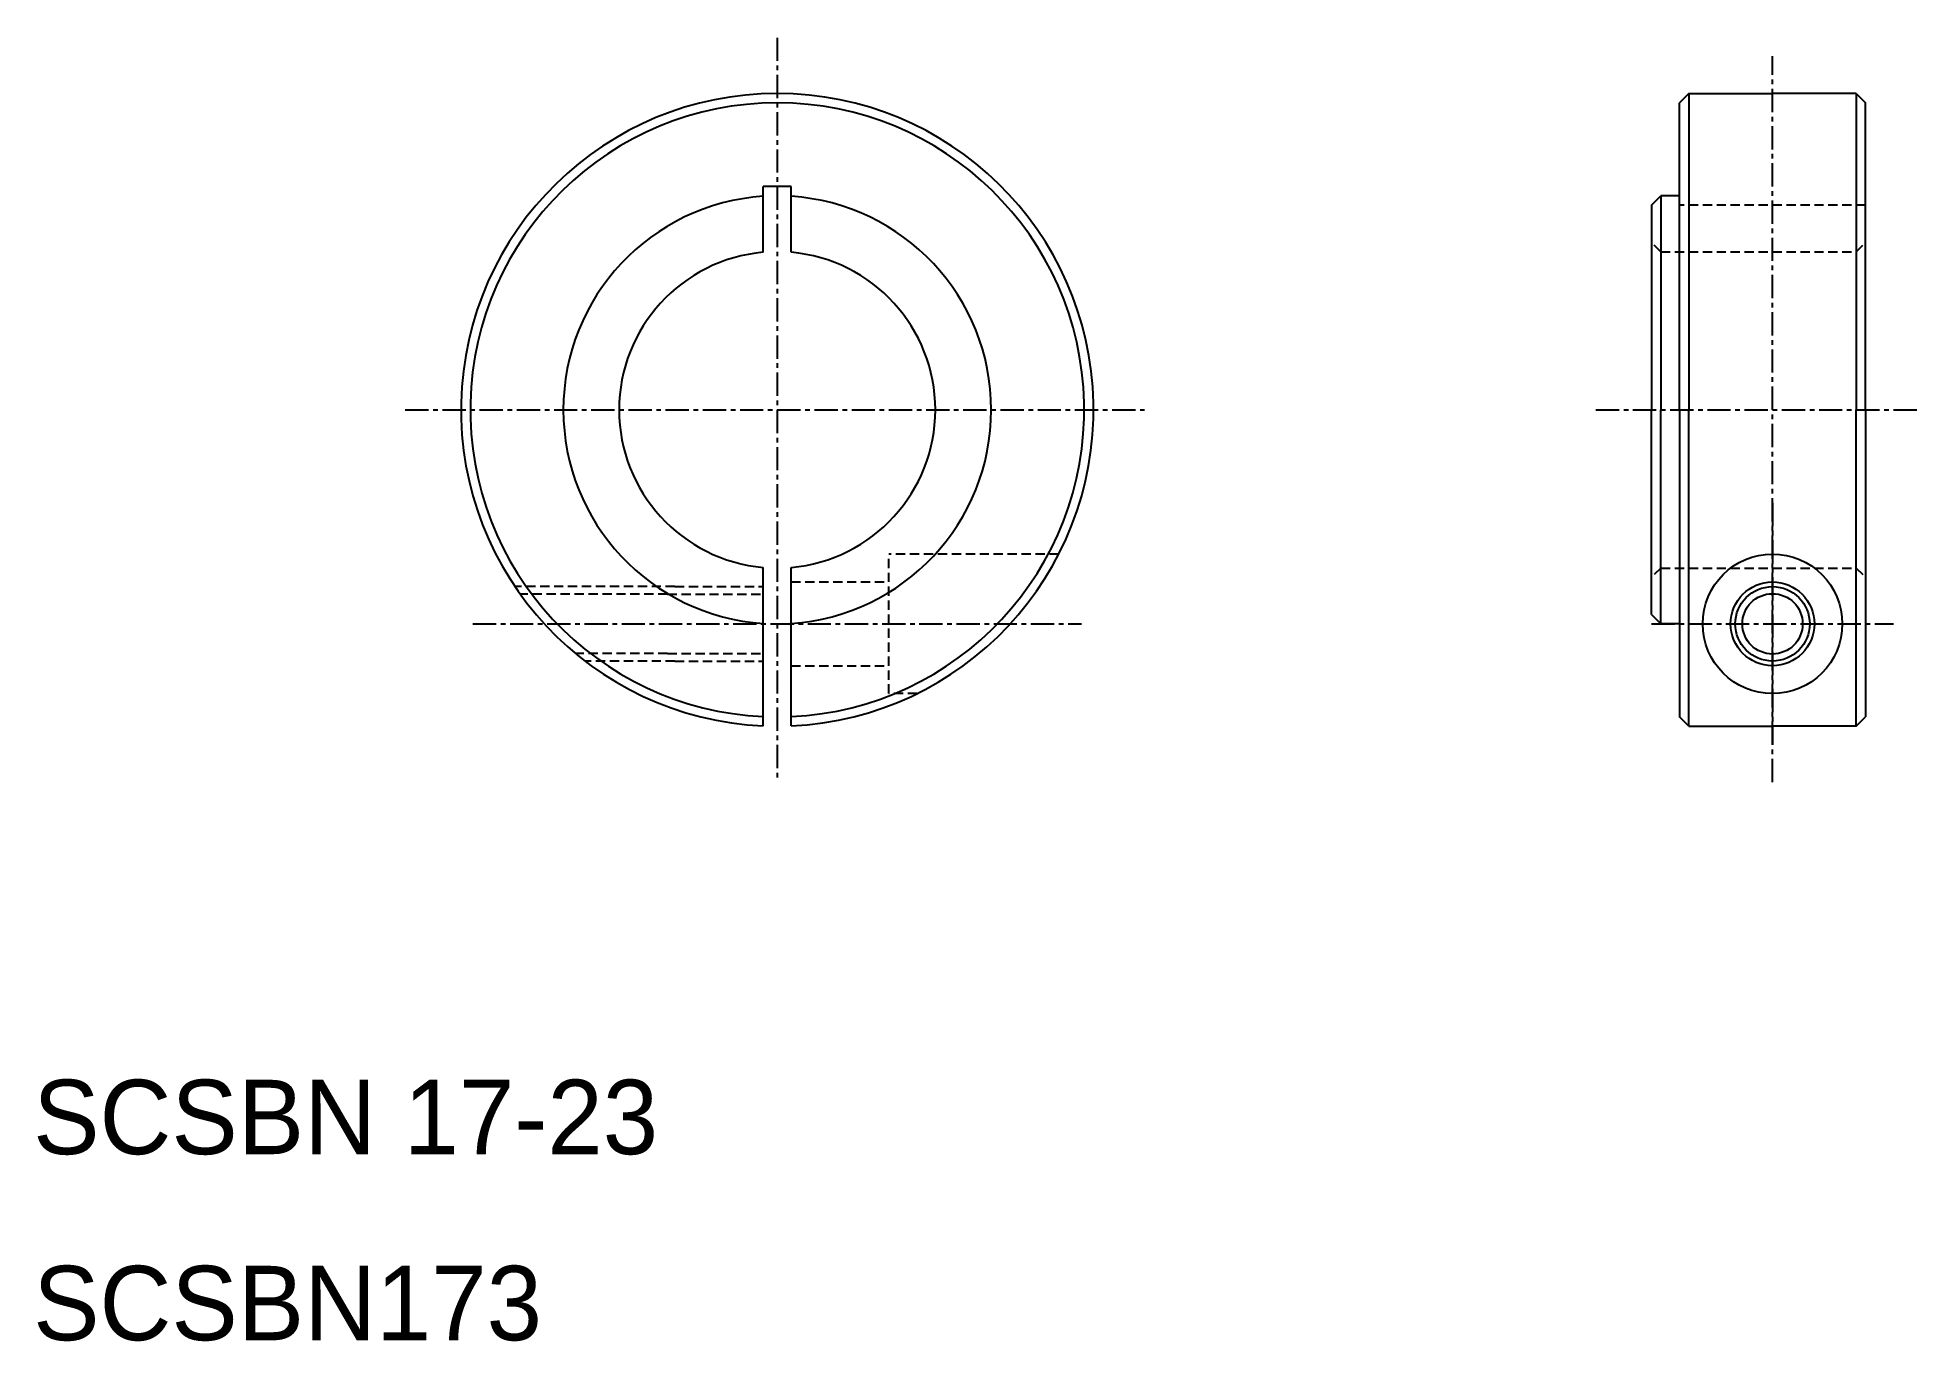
# Model space of a CAD drawing. Extents: x 10 to 111, y 10 to 80.
import ezdxf

# ---------------------------------------------------------------- set-up
doc = ezdxf.new("R2010")
doc.units = 0
doc.linetypes.add('CENTER', pattern=[2, 1.25, -0.25, 0.25, -0.25])
doc.linetypes.add('DASHED', pattern=[0.75, 0.5, -0.25])
doc.layers.get('0').update_dxf_attribs({"linetype": 'CONTINUOUS'})
doc.layers.add('CENTER', color=1, linetype='CENTER')

msp = doc.modelspace()

# ---------------------------------------------------------------- linework, layer by layer
at = {"color": 7, "linetype": 'CONTINUOUS'}
for p, q in [((99, 77), (98.5, 76.5)), ((99, 77), (99, 60)), ((99, 77), (103.5, 77)), ((108, 77), (103.5, 77)), ((108, 77), (108, 60)), ((108, 77), (108.5, 76.5)), ((98.5, 70.5), (98.5, 76.5)), ((108.5, 60), (108.5, 76.5)), ((50.75, 72), (49.25, 72)), ((49.25, 68.466847), (49.25, 72)), ((50.75, 68.466847), (50.75, 72)), ((97, 71), (97.5, 71.5)), ((97, 71), (97, 60)), ((97.5, 71.5), (97.5, 60)), ((98.5, 71.5), (97.5, 71.5)), ((98.5, 60), (98.5, 70.5)), ((97, 49), (97, 60)), ((97.5, 48.5), (97.5, 60)), ((98.5, 60), (98.5, 49.5)), ((99, 43), (99, 60)), ((108, 43), (108, 60)), ((108.5, 60), (108.5, 43.5)), ((49.25, 49.52682), (49.25, 51.533153)), ((50.75, 43.016552), (50.75, 51.533153)), ((49.25, 43.016552), (49.25, 49.52682)), ((97, 49), (97.5, 48.5)), ((98.5, 49.5), (98.5, 43.5)), ((98.5, 48.5), (97.5, 48.5)), ((99, 43), (98.5, 43.5)), ((99, 43), (103.5, 43)), ((108, 43), (103.5, 43)), ((108, 43), (108.5, 43.5))]:
    msp.add_line(p, q, dxfattribs=at)
at = {"color": 3, "linetype": 'DASHED'}
for p, q in [((108.5, 71), (98.5, 71)), ((97.5, 68.5), (97, 69)), ((108, 68.5), (108.5, 69)), ((97.5, 68.5), (108, 68.5)), ((65.130681, 52.25), (56, 52.25)), ((56, 44.75), (56, 52.25)), ((50.75, 50.75), (56, 50.75)), ((97.5, 51.5), (97, 51)), ((97.5, 51.5), (108, 51.5)), ((108, 51.5), (108.5, 51)), ((44.5, 50.5), (35.902128, 50.5)), ((44.1, 50.1), (36.180087, 50.1)), ((44.1, 50.1), (49.25, 50.1)), ((44.5, 50.5), (49.25, 50.5)), ((44.1, 46.9), (39.165333, 46.9)), ((44.1, 46.9), (49.25, 46.9)), ((44.5, 46.5), (39.668011, 46.5)), ((44.5, 46.5), (49.25, 46.5)), ((50.75, 46.25), (56, 46.25)), ((57.51249, 44.75), (56, 44.75))]:
    msp.add_line(p, q, dxfattribs=at)
at = {"color": 7, "linetype": 'CONTINUOUS'}
for radius in [3.75, 2.25, 1.621]:
    msp.add_circle((103.5, 48.5), radius, dxfattribs=at)
at = {"color": 3}
msp.add_circle((103.5, 48.5), 2, dxfattribs=at)
at = {"color": 7, "linetype": 'CONTINUOUS'}
for radius, start, end in [(17, 272.528576, 267.471424), (16.5, 272.605251, 267.394749), (11.5, 93.73933523, 266.260665), (11.5, 273.739335, 86.26066477), (8.5, 95.062093, 264.937907), (8.5, 275.062093, 84.937907)]:
    msp.add_arc((50, 60), radius, start, end, dxfattribs=at)
at = {"layer": 'CENTER', "color": 1, "linetype": 'CENTER'}
for p, q in [((50, 80), (50, 60)), ((103.5, 40), (103.5, 79)), ((30, 60), (50, 60)), ((50, 60), (50, 40)), ((50, 60), (70, 60)), ((94, 60), (111.5, 60)), ((103.5, 55), (103.5, 42)), ((33.636932, 48.5), (66.363068, 48.5)), ((97, 48.5), (110, 48.5))]:
    msp.add_line(p, q, dxfattribs=at)

# ---------------------------------------------------------------- texts
at = {"color": 7, "linetype": 'CONTINUOUS'}
for s, p in [('SCSBN 17-23', (10, 20)), ('SCSBN173', (10, 10))]:
    msp.add_text(s, height=4, dxfattribs=at).set_placement(p)

doc.saveas('drawing.dxf')
